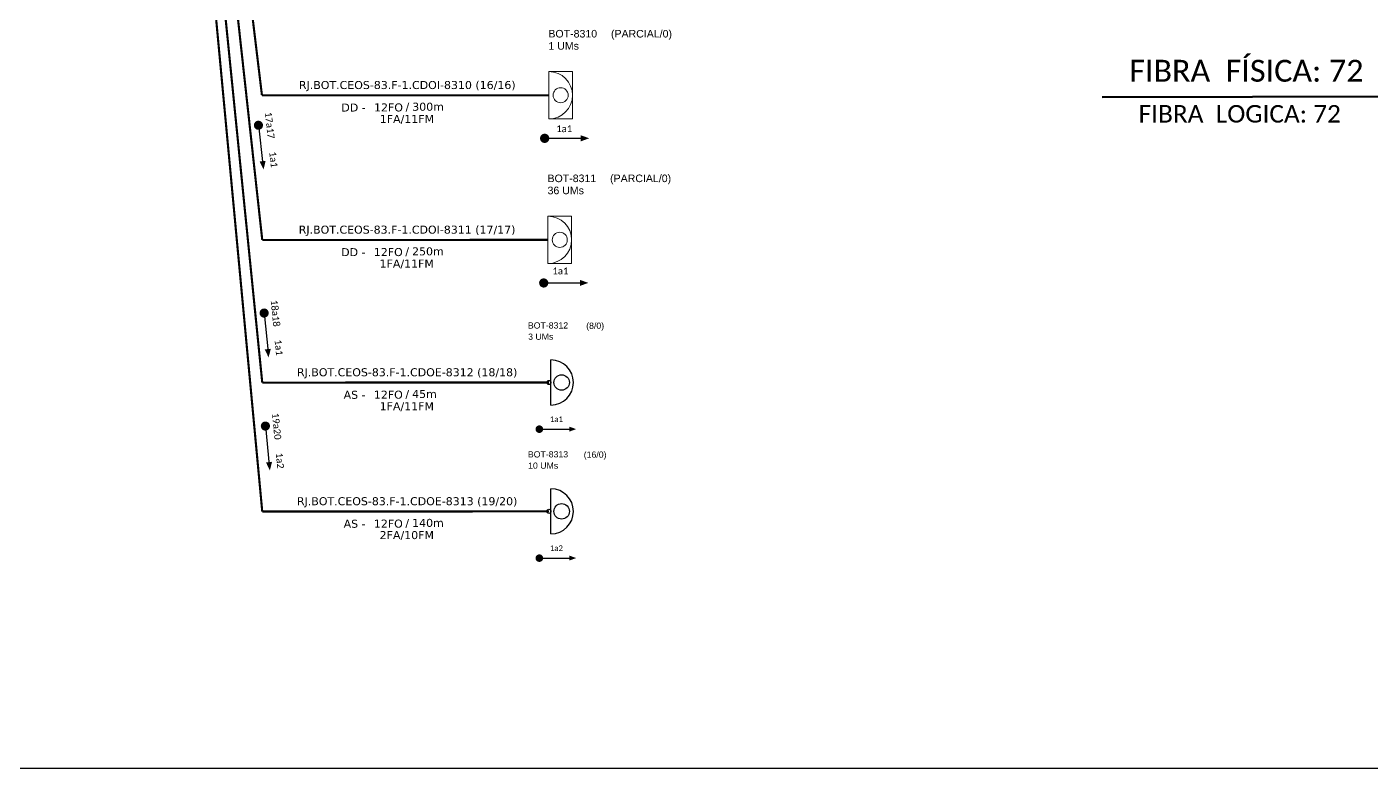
# Model space of a CAD drawing. Header units: metres. Extents: x -2 to 839, y -1 to 593.
# Drawn here: x 392.7 to 620.2, y -1 to 124.4 of the extents above; entities that cross this region are included whole.
import ezdxf
from ezdxf.enums import TextEntityAlignment as Align

# ---------------------------------------------------------------- set-up
doc = ezdxf.new("R2010")
doc.units = ezdxf.units.M
for name, color, linetype, lineweight in [("20.0-LEGENDA DOS CDO'S", 1, 'Continuous', 0), ('20.1-CDO_INTERIOR', 1, 'Continuous', 0), ('20.2-CDO_POSTE', 1, 'Continuous', 5), ('40.1-ETIQUETAS', 1, 'Continuous', 20)]:
    doc.layers.add(name, color=color, linetype=linetype, lineweight=lineweight)
for name, color, linetype in [('CAP a instalar', 1, 'Continuous'), ('CD de instalação futura', 8, 'Continuous'), ('SETA', 7, 'Continuous')]:
    doc.layers.add(name, color=color, linetype=linetype)
doc.styles.add('ARIAL', font='arial.ttf')
doc.styles.add('siredit', font='verdana.ttf')
doc.styles.get("Standard").update_dxf_attribs({"font": 'arial.ttf'})
doc.linetypes.add('FENCELINE1', pattern='A,0.25,-0.1,[133,ltypeshp.shx,S=0.1,R=0,X=-0.1,Y=0],-0.1,1', length=1.45)

# ---------------------------------------------------------------- blocks, each defined once
blk = doc.blocks.new('CDOI_INT')
at = {"layer": '20.1-CDO_INTERIOR', "color": 0, "lineweight": 18}
blk.add_lwpolyline([(4.25, -4.25), (4.25, 4.25), (0, 4.25), (0, -4.25)], close=True, dxfattribs=at)
blk.add_circle((2.12, 0), 1.36, dxfattribs=at)
blk.add_arc((0, 0), 4.25, 270, 90, dxfattribs=at)
at = {"layer": "20.0-LEGENDA DOS CDO'S", "color": 0, "style": 'ARIAL'}
for tag, p in [('CDO_N', (-0.08, 10.38)), ('SPLITER_1', (21.18, 10.38)), ('SPLITER_2', (21.19, 8.68)), ('SAP', (-0.08, 6.23)), ('SURVEY', (-0.08, 8.2)), ('1:XX', (5.94, -2.22)), ('UMS', (5.94, -4.24))]:
    blk.add_attdef(tag, p, '', height=1.36, dxfattribs=at)
blk.add_attdef('FIBRAS_UTILIZADAS', text='', height=1.36, dxfattribs=at).set_placement((15.34, 10.38), align=Align.CENTER)
blk = doc.blocks.new('ETIQUETA_RS5F')
at = {"layer": '40.1-ETIQUETAS', "color": 0, "style": 'siredit'}
blk.add_text('/', height=1.5, dxfattribs=at).set_placement((1.55, -1.95), align=Align.MIDDLE_RIGHT)
for tag, p in [('ETIQUETA_R_SECUNDARIA', (1.18, 2.1)), ('ETIQUETA_R_PRIMARIA', (1.18, 4.1)), ('F_ATIVAS/F_MORTAS', (1.11, -4.24))]:
    blk.add_attdef(tag, text='', height=1.5, dxfattribs=at).set_placement(p, align=Align.MIDDLE_CENTER)
for tag, p in [('TIPO_CABO', (-6.62, -2.12)), ('CAP_CABO', (0.37, -2.09))]:
    blk.add_attdef(tag, text='', height=1.5, dxfattribs=at).set_placement(p, align=Align.MIDDLE_RIGHT)
blk.add_attdef('METROS', text='', height=1.5, dxfattribs=at).set_placement((2.11, -1.95), align=Align.MIDDLE_LEFT)
for tag, p in [('FUSÃO_1', (0.82, -8.39)), ('FUSÃO_2', (0.82, -10.6)), ('FUSÃO_3', (0.82, -12.93)), ('FUSÃO_4', (0.82, -15.14)), ('FUSÃO_5', (0.82, -17.16))]:
    blk.add_attdef(tag, text='', height=1.5, dxfattribs=at).set_placement(p, align=Align.CENTER)
blk = doc.blocks.new('CDOE-TEXTO PADRÃO')
at = {"layer": "20.0-LEGENDA DOS CDO'S", "color": 0, "style": 'ARIAL'}
for tag, p in [('CDO_N', (0.49, 7.39)), ('CORDOALHA', (0.5, 4.33)), ('SAP', (0.51, 1.67)), ('SPLITER_1', (0.59, -0.91)), ('SPLITER_2', (0.6, -3.55)), ('(XX-XX_F)S', (0.54, -8.29)), ('(XX-XX_L)S', (0.55, -10.83)), ('UMS', (0.55, -13.15))]:
    blk.add_attdef(tag, p, '', height=1.7, rotation=0.118, dxfattribs=at)
blk.add_attdef('FIBRAS_UTILIZADAS', text='', height=1.7, rotation=0.118, dxfattribs=at).set_placement((19.77, 7.43), align=Align.CENTER)

msp = doc.modelspace()

# ---------------------------------------------------------------- linework, layer by layer
at = {"color": 1, "linetype": 'Continuous', "lineweight": 60}
msp.add_line((631.06, 112.7), (574.71, 112.52), dxfattribs=at)
at = {"color": 7}
for p, q in [((481.39, 60.46), (481.39, 68.08)), ((481.39, 38.65), (481.39, 46.26))]:
    msp.add_line(p, q, dxfattribs=at)
msp.add_lwpolyline([(-1.53, -0.98), (839.47, -0.98), (839.47, 593.02), (-1.53, 593.02)], close=True, dxfattribs=at)
at = {"const_width": 0.774}
for points in [[(431.83, 108.17, 1), (431.92, 107.41, 1)], [(479.94, 105.58, 1), (480.72, 105.58, 1)], [(479.78, 81.11, 1), (480.56, 81.11, 1)], [(432.8, 76.4, 1), (432.88, 75.63, 1)], [(433.01, 57.28, 1), (433.09, 56.51, 1)]]:
    msp.add_lwpolyline(points, format="xyb", close=True, dxfattribs=at)
at = {"color": 7, "const_width": 0.64}
for points in [[(479.11, 56.37, 1), (479.75, 56.37, 1)], [(479.11, 34.55, 1), (479.75, 34.55, 1)]]:
    msp.add_lwpolyline(points, format="xyb", close=True, dxfattribs=at)
at = {"color": 7}
for centre, radius in [((481.04, 64.27), 0.352), ((483.2, 64.27), 1.31), ((483.2, 42.46), 1.31), ((481.04, 42.46), 0.352)]:
    msp.add_circle(centre, radius, dxfattribs=at)
for centre in [(481.39, 64.27), (481.39, 42.46)]:
    msp.add_arc(centre, 3.81, 270, 90, dxfattribs=at)
at = {"layer": 'CAP a instalar', "color": 8, "ltscale": 7, "const_width": 0.361}
for points in [[(432.47, 112.85), (403.3, 354.27)], [(432.52, 88.38), (403.3, 354.27)], [(432.47, 112.85), (481.04, 112.87)], [(432.52, 88.38), (480.89, 88.4)]]:
    msp.add_lwpolyline(points, dxfattribs=at)
at = {"layer": 'CAP a instalar', "color": 7, "linetype": 'FENCELINE1', "ltscale": 3, "const_width": 0.361}
for points in [[(432.52, 64.25), (403.3, 354.27)], [(432.52, 42.43), (403.3, 354.27)], [(432.52, 64.25), (481.04, 64.27)], [(432.52, 42.43), (481.04, 42.46)]]:
    msp.add_lwpolyline(points, dxfattribs=at)
at = {"layer": 'SETA'}
for points in [[(431.88, 107.79), (432.63, 101.17)], [(480.33, 105.58), (486.99, 105.58)], [(480.17, 81.11), (486.83, 81.11)], [(432.84, 76.01), (433.5, 69.39)], [(433.05, 56.89), (433.71, 50.27)]]:
    msp.add_lwpolyline(points, dxfattribs=at)
at = {"layer": 'SETA', "color": 7}
for points in [[(479.43, 56.37), (484.93, 56.37)], [(479.43, 34.55), (484.93, 34.55)]]:
    msp.add_lwpolyline(points, dxfattribs=at)
at = {"layer": 'SETA'}
for points in [[(486.45, 106.1), (487.87, 105.59), (486.45, 105.07)], [(433.09, 101.76), (432.74, 100.3), (432.06, 101.65)], [(486.29, 81.64), (487.71, 81.12), (486.29, 80.6)], [(433.97, 69.97), (433.59, 68.51), (432.94, 69.87)], [(434.18, 50.85), (433.81, 49.39), (433.15, 50.75)]]:
    msp.add_solid(points, dxfattribs=at)
at = {"layer": 'SETA', "color": 7}
for points in [[(484.49, 56.8), (485.67, 56.38), (484.49, 55.95)], [(484.49, 34.99), (485.67, 34.56), (484.49, 34.14)]]:
    msp.add_solid(points, dxfattribs=at)

# ---------------------------------------------------------------- block references
at = {"layer": '20.2-CDO_POSTE', "color": 7}
ref = msp.add_blockref('CDOE-TEXTO PADRÃO', (482.03, 66.31), dxfattribs=dict(at, xscale=0.6220800018310548, yscale=0.6220800018310548, zscale=0.6220800018310548))
ref.add_attrib('CDO_N', 'BOT-8312', (477.49, 73.39), dxfattribs={"layer": "20.0-LEGENDA DOS CDO'S", "color": 0, "height": 1.057, "rotation": 0.118, "style": 'ARIAL'})
ref.add_attrib('CORDOALHA', '3 UMs', (477.53, 71.49), dxfattribs={"layer": "20.0-LEGENDA DOS CDO'S", "color": 0, "height": 1.057, "rotation": 0.118, "style": 'ARIAL'})
ref.add_attrib('FIBRAS_UTILIZADAS', '       (8/0)', dxfattribs={"layer": "20.0-LEGENDA DOS CDO'S", "color": 0, "height": 1.0574, "rotation": 0.118, "style": 'ARIAL'}).set_placement((487.44, 73.34), align=Align.CENTER)
ref = msp.add_blockref('CDOE-TEXTO PADRÃO', (482.03, 44.5), dxfattribs=dict(at, xscale=0.6220800018310548, yscale=0.6220800018310548, zscale=0.6220800018310548))
ref.add_attrib('CDO_N', 'BOT-8313', (477.49, 51.58), dxfattribs={"layer": "20.0-LEGENDA DOS CDO'S", "color": 0, "height": 1.057, "rotation": 0.118, "style": 'ARIAL'})
ref.add_attrib('CORDOALHA', '10 UMs', (477.53, 49.67), dxfattribs={"layer": "20.0-LEGENDA DOS CDO'S", "color": 0, "height": 1.057, "rotation": 0.118, "style": 'ARIAL'})
ref.add_attrib('FIBRAS_UTILIZADAS', '       (16/0)', dxfattribs={"layer": "20.0-LEGENDA DOS CDO'S", "color": 0, "height": 1.0574, "rotation": 0.118, "style": 'ARIAL'}).set_placement((487.44, 51.53), align=Align.CENTER)
at = {"layer": 'CAP a instalar', "color": 8, "linetype": 'FENCELINE1', "ltscale": 7}
ref = msp.add_blockref('ETIQUETA_RS5F', (456.01, 112.7), dxfattribs=dict(at, xscale=0.903260148383124, yscale=0.9032601483838154, zscale=0.9032601483839994))
ref.add_attrib('ETIQUETA_R_SECUNDARIA', 'RJ.BOT.CEOS-83.F-1.CDOI-8310 (16/16)', dxfattribs={"layer": '40.1-ETIQUETAS', "color": 0, "height": 1.3549, "style": 'siredit'}).set_placement((457.07, 114.6), align=Align.MIDDLE_CENTER)
ref.add_attrib('TIPO_CABO', 'DD -', dxfattribs={"layer": '40.1-ETIQUETAS', "color": 0, "height": 1.355, "style": 'siredit'}).set_placement((450.03, 110.79), align=Align.MIDDLE_RIGHT)
ref.add_attrib('CAP_CABO', '12FO', dxfattribs={"layer": '40.1-ETIQUETAS', "color": 0, "height": 1.355, "style": 'siredit'}).set_placement((456.34, 110.81), align=Align.MIDDLE_RIGHT)
ref.add_attrib('METROS', '300m', dxfattribs={"layer": '40.1-ETIQUETAS', "color": 0, "height": 1.355, "style": 'siredit'}).set_placement((457.91, 110.93), align=Align.MIDDLE_LEFT)
ref.add_attrib('F_ATIVAS/F_MORTAS', '1FA/11FM', dxfattribs={"layer": '40.1-ETIQUETAS', "color": 0, "height": 1.355, "style": 'siredit'}).set_placement((457.01, 108.86), align=Align.MIDDLE_CENTER)
ref = msp.add_blockref('ETIQUETA_RS5F', (455.97, 88.23), dxfattribs=dict(at, xscale=0.903260148383124, yscale=0.9032601483838154, zscale=0.9032601483839994))
ref.add_attrib('ETIQUETA_R_SECUNDARIA', 'RJ.BOT.CEOS-83.F-1.CDOI-8311 (17/17)', dxfattribs={"layer": '40.1-ETIQUETAS', "color": 0, "height": 1.3549, "style": 'siredit'}).set_placement((457.04, 90.13), align=Align.MIDDLE_CENTER)
ref.add_attrib('TIPO_CABO', 'DD -', dxfattribs={"layer": '40.1-ETIQUETAS', "color": 0, "height": 1.355, "style": 'siredit'}).set_placement((450, 86.32), align=Align.MIDDLE_RIGHT)
ref.add_attrib('CAP_CABO', '12FO', dxfattribs={"layer": '40.1-ETIQUETAS', "color": 0, "height": 1.355, "style": 'siredit'}).set_placement((456.3, 86.34), align=Align.MIDDLE_RIGHT)
ref.add_attrib('METROS', '250m', dxfattribs={"layer": '40.1-ETIQUETAS', "color": 0, "height": 1.355, "style": 'siredit'}).set_placement((457.88, 86.46), align=Align.MIDDLE_LEFT)
ref.add_attrib('F_ATIVAS/F_MORTAS', '1FA/11FM', dxfattribs={"layer": '40.1-ETIQUETAS', "color": 0, "height": 1.355, "style": 'siredit'}).set_placement((456.98, 84.39), align=Align.MIDDLE_CENTER)
at = {"layer": 'CAP a instalar', "color": 7, "linetype": 'FENCELINE1', "ltscale": 7}
ref = msp.add_blockref('ETIQUETA_RS5F', (455.98, 64.1), dxfattribs=dict(at, xscale=0.903260148383124, yscale=0.9032601483838154, zscale=0.9032601483839994))
ref.add_attrib('ETIQUETA_R_SECUNDARIA', 'RJ.BOT.CEOS-83.F-1.CDOE-8312 (18/18)', dxfattribs={"layer": '40.1-ETIQUETAS', "color": 0, "height": 1.3549, "style": 'siredit'}).set_placement((457.05, 66), align=Align.MIDDLE_CENTER)
ref.add_attrib('TIPO_CABO', 'AS -', dxfattribs={"layer": '40.1-ETIQUETAS', "color": 0, "height": 1.355, "style": 'siredit'}).set_placement((450.01, 62.19), align=Align.MIDDLE_RIGHT)
ref.add_attrib('CAP_CABO', '12FO', dxfattribs={"layer": '40.1-ETIQUETAS', "color": 0, "height": 1.355, "style": 'siredit'}).set_placement((456.31, 62.21), align=Align.MIDDLE_RIGHT)
ref.add_attrib('METROS', '45m', dxfattribs={"layer": '40.1-ETIQUETAS', "color": 0, "height": 1.355, "style": 'siredit'}).set_placement((457.89, 62.33), align=Align.MIDDLE_LEFT)
ref.add_attrib('F_ATIVAS/F_MORTAS', '1FA/11FM', dxfattribs={"layer": '40.1-ETIQUETAS', "color": 0, "height": 1.355, "style": 'siredit'}).set_placement((456.99, 60.26), align=Align.MIDDLE_CENTER)
ref = msp.add_blockref('ETIQUETA_RS5F', (455.98, 42.28), dxfattribs=dict(at, xscale=0.903260148383124, yscale=0.9032601483838154, zscale=0.9032601483839994))
ref.add_attrib('ETIQUETA_R_SECUNDARIA', 'RJ.BOT.CEOS-83.F-1.CDOE-8313 (19/20)', dxfattribs={"layer": '40.1-ETIQUETAS', "color": 0, "height": 1.3549, "style": 'siredit'}).set_placement((457.05, 44.18), align=Align.MIDDLE_CENTER)
ref.add_attrib('TIPO_CABO', 'AS -', dxfattribs={"layer": '40.1-ETIQUETAS', "color": 0, "height": 1.355, "style": 'siredit'}).set_placement((450.01, 40.37), align=Align.MIDDLE_RIGHT)
ref.add_attrib('CAP_CABO', '12FO', dxfattribs={"layer": '40.1-ETIQUETAS', "color": 0, "height": 1.355, "style": 'siredit'}).set_placement((456.31, 40.39), align=Align.MIDDLE_RIGHT)
ref.add_attrib('METROS', '140m', dxfattribs={"layer": '40.1-ETIQUETAS', "color": 0, "height": 1.355, "style": 'siredit'}).set_placement((457.89, 40.52), align=Align.MIDDLE_LEFT)
ref.add_attrib('F_ATIVAS/F_MORTAS', '2FA/10FM', dxfattribs={"layer": '40.1-ETIQUETAS', "color": 0, "height": 1.355, "style": 'siredit'}).set_placement((456.99, 38.45), align=Align.MIDDLE_CENTER)
at = {"layer": 'CD de instalação futura', "color": 8, "ltscale": 11}
ref = msp.add_blockref('CDOI_INT', (481.04, 112.87), dxfattribs=dict(at, xscale=0.941218347860413, yscale=0.941218347860413, zscale=0.941218347860413))
ref.add_attrib('CDO_N', 'BOT-8310', (480.96, 122.64), dxfattribs={"layer": "20.0-LEGENDA DOS CDO'S", "color": 0, "height": 1.28, "style": 'ARIAL'})
ref.add_attrib('FIBRAS_UTILIZADAS', '     (PARCIAL/0)', dxfattribs={"layer": "20.0-LEGENDA DOS CDO'S", "color": 0, "height": 1.2803, "style": 'ARIAL'}).set_placement((495.48, 122.64), align=Align.CENTER)
ref.add_attrib('SURVEY', '1 UMs', (480.97, 120.58), dxfattribs={"layer": "20.0-LEGENDA DOS CDO'S", "color": 0, "height": 1.28, "style": 'ARIAL'})
ref = msp.add_blockref('CDOI_INT', (480.89, 88.4), dxfattribs=dict(at, xscale=0.941218347860413, yscale=0.941218347860413, zscale=0.941218347860413))
ref.add_attrib('CDO_N', 'BOT-8311', (480.81, 98.17), dxfattribs={"layer": "20.0-LEGENDA DOS CDO'S", "color": 0, "height": 1.28, "style": 'ARIAL'})
ref.add_attrib('FIBRAS_UTILIZADAS', '     (PARCIAL/0)', dxfattribs={"layer": "20.0-LEGENDA DOS CDO'S", "color": 0, "height": 1.2803, "style": 'ARIAL'}).set_placement((495.33, 98.17), align=Align.CENTER)
ref.add_attrib('SURVEY', '36 UMs', (480.82, 96.12), dxfattribs={"layer": "20.0-LEGENDA DOS CDO'S", "color": 0, "height": 1.28, "style": 'ARIAL'})

# ---------------------------------------------------------------- texts
at = {"attachment_point": 5}
for s, insert, char_height, width in [('{\\fCalibri|b0|i0|c0|p34;\\C7;FIBRA  FÍSICA: 72}', (599.12, 116.99), 3.7032, 55.9872), ('{\\fCalibri|b0|i0|c0|p34;\\C7;FIBRA  LOGICA: 72}', (598, 109.71), 2.9627, 55.9872), ('{\\fCalibri|b0|i0|c0|p34;\\C7;1a1}', (483.64, 107.2), 1.1616, 19.6378), ('{\\fCalibri|b0|i0|c0|p34;\\C7;1a1}', (483, 83.14), 1.1616, 19.6378)]:
    msp.add_mtext(s, dxfattribs=dict(at, insert=insert, char_height=char_height, width=width))
at = {"char_height": 1.1616, "width": 19.6378, "attachment_point": 5}
for s, insert, rotation in [('{\\fCalibri|b0|i0|c0|p34;\\C7;17a17}', (433.78, 107.78), 276.4435), ('{\\fCalibri|b0|i0|c0|p34;\\C7;1a1}', (434.42, 101.98), 276.4435), ('{\\fCalibri|b0|i0|c0|p34;\\C7;18a18}', (434.74, 75.98), 275.662), ('{\\fCalibri|b0|i0|c0|p34;\\C7;1a1}', (435.31, 70.17), 275.662), ('{\\fCalibri|b0|i0|c0|p34;\\C7;19a20}', (434.95, 56.86), 275.662), ('{\\fCalibri|b0|i0|c0|p34;\\C7;1a2}', (435.52, 51.04), 275.662)]:
    msp.add_mtext(s, dxfattribs=dict(at, insert=insert, rotation=rotation))
at = {"color": 7, "char_height": 0.96, "width": 16.2296, "attachment_point": 5}
for s, insert in [('{\\fCalibri|b0|i0|c0|p34;\\C7;1a1}', (482.31, 58.05)), ('{\\fCalibri|b0|i0|c0|p34;\\C7;1a2}', (482.31, 36.23))]:
    msp.add_mtext(s, dxfattribs=dict(at, insert=insert))

doc.saveas('drawing.dxf')
